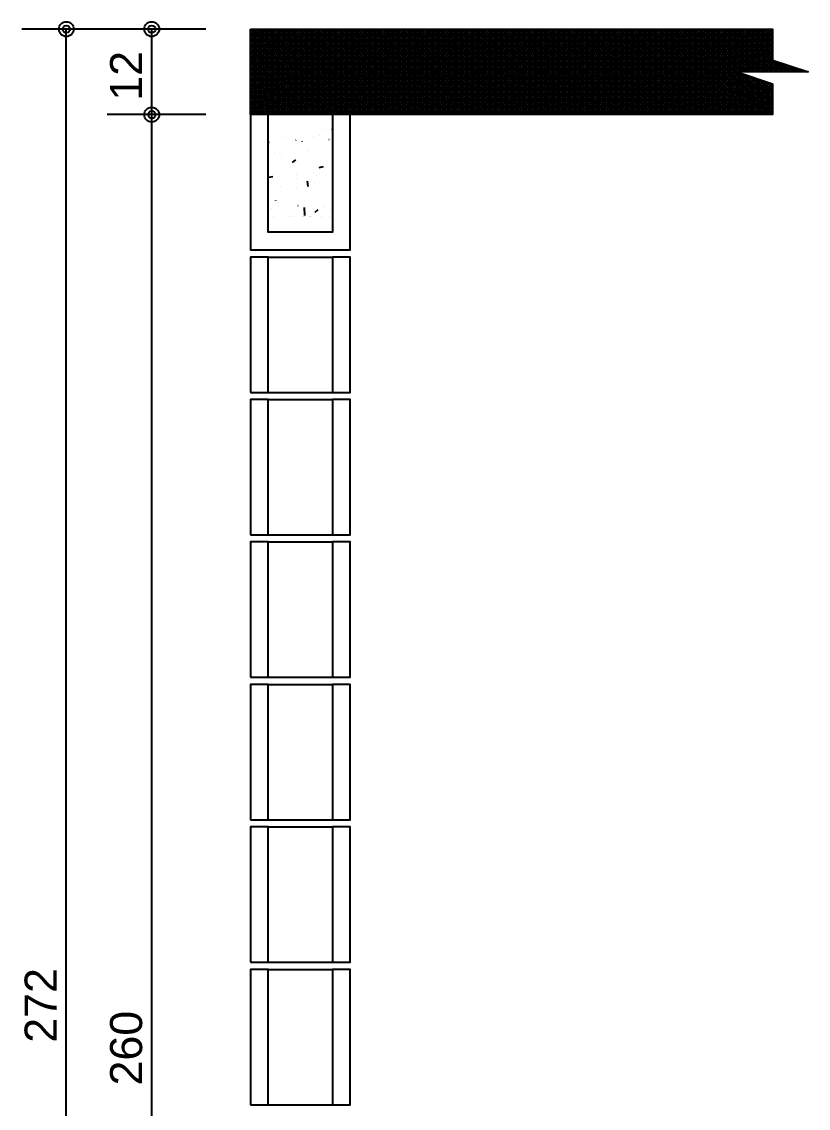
# Model space of a CAD drawing. Extents: x 0 to 119, y 0 to 84.
# Drawn here: x 25.81 to 30.23, y 39.5 to 45.6 of the extents above; entities that cross this region are included whole.
import ezdxf

# ---------------------------------------------------------------- set-up
doc = ezdxf.new("R2010")
doc.units = 0
doc.header["$MEASUREMENT"] = 0
for name, color, linetype in [('10', 252, 'CONTINUOUS'), ('29', 9, 'CONTINUOUS'), ('32', 250, 'CONTINUOUS'), ('6', 178, 'CONTINUOUS')]:
    doc.layers.add(name, color=color, linetype=linetype)
doc.styles.add('TQS_ARIAL', font='arial.ttf')

msp = doc.modelspace()

# ---------------------------------------------------------------- linework, layer by layer
at = {"layer": '10', "color": 252, "linetype": 'Continuous'}
for p, q in [((27.19755, 44.276365), (27.55755, 44.276365)), ((27.19755, 43.516365), (27.55755, 43.516365)), ((27.19755, 43.476365), (27.55755, 43.476365)), ((27.19755, 42.716365), (27.55755, 42.716365)), ((27.19755, 42.676365), (27.55755, 42.676365)), ((27.19755, 41.916365), (27.55755, 41.916365)), ((27.19755, 41.876365), (27.55755, 41.876365)), ((27.19755, 41.116365), (27.55755, 41.116365)), ((27.19755, 41.076365), (27.55755, 41.076365)), ((27.19755, 40.316365), (27.55755, 40.316365)), ((27.19755, 40.276365), (27.55755, 40.276365)), ((27.19755, 39.516365), (27.55755, 39.516365))]:
    msp.add_line(p, q, dxfattribs=at)
for points in [[(27.19755, 45.076365), (27.09755, 45.076365), (27.09755, 44.316365), (27.65755, 44.316365), (27.65755, 45.076365), (27.55755, 45.076365), (27.55755, 44.416365), (27.19755, 44.416365), (27.19755, 45.076365)], [(27.09755, 43.516365), (27.19755, 43.516365), (27.19755, 44.276365), (27.09755, 44.276365), (27.09755, 43.516365)], [(27.55755, 43.516365), (27.65755, 43.516365), (27.65755, 44.276365), (27.55755, 44.276365), (27.55755, 43.516365)], [(27.09755, 42.716365), (27.19755, 42.716365), (27.19755, 43.476365), (27.09755, 43.476365), (27.09755, 42.716365)], [(27.55755, 42.716365), (27.65755, 42.716365), (27.65755, 43.476365), (27.55755, 43.476365), (27.55755, 42.716365)], [(27.09755, 41.916365), (27.19755, 41.916365), (27.19755, 42.676365), (27.09755, 42.676365), (27.09755, 41.916365)], [(27.55755, 41.916365), (27.65755, 41.916365), (27.65755, 42.676365), (27.55755, 42.676365), (27.55755, 41.916365)], [(27.09755, 41.116365), (27.19755, 41.116365), (27.19755, 41.876365), (27.09755, 41.876365), (27.09755, 41.116365)], [(27.55755, 41.116365), (27.65755, 41.116365), (27.65755, 41.876365), (27.55755, 41.876365), (27.55755, 41.116365)], [(27.09755, 40.316365), (27.19755, 40.316365), (27.19755, 41.076365), (27.09755, 41.076365), (27.09755, 40.316365)], [(27.55755, 40.316365), (27.65755, 40.316365), (27.65755, 41.076365), (27.55755, 41.076365), (27.55755, 40.316365)], [(27.09755, 39.516365), (27.19755, 39.516365), (27.19755, 40.276365), (27.09755, 40.276365), (27.09755, 39.516365)], [(27.55755, 39.516365), (27.65755, 39.516365), (27.65755, 40.276365), (27.55755, 40.276365), (27.55755, 39.516365)]]:
    msp.add_lwpolyline(points, dxfattribs=at)
at = {"layer": '29', "color": 9, "linetype": 'Continuous'}
for p, q in [((27.09755, 45.086347), (27.567569, 45.556365)), ((27.09755, 45.100489), (27.553427, 45.556365)), ((27.09755, 45.114631), (27.539285, 45.556365)), ((27.09755, 45.128773), (27.525143, 45.556365)), ((27.09755, 45.142915), (27.511, 45.556365)), ((27.09755, 45.157057), (27.496858, 45.556365)), ((27.09755, 45.171199), (27.482716, 45.556365)), ((27.09755, 45.185342), (27.468574, 45.556365)), ((27.09755, 45.199484), (27.454432, 45.556365)), ((27.09755, 45.213626), (27.44029, 45.556365)), ((27.09755, 45.227768), (27.426148, 45.556365)), ((27.09755, 45.24191), (27.412005, 45.556365)), ((27.09755, 45.256052), (27.397863, 45.556365)), ((27.09755, 45.270194), (27.383721, 45.556365)), ((27.09755, 45.284336), (27.369579, 45.556365)), ((27.09755, 45.298479), (27.355437, 45.556365)), ((27.09755, 45.312621), (27.341295, 45.556365)), ((27.09755, 45.326763), (27.327153, 45.556365)), ((27.09755, 45.340905), (27.313011, 45.556365)), ((27.09755, 45.355047), (27.298868, 45.556365)), ((27.09755, 45.369189), (27.284726, 45.556365)), ((27.09755, 45.383331), (27.270584, 45.556365)), ((27.09755, 45.397474), (27.256442, 45.556365)), ((27.09755, 45.411616), (27.2423, 45.556365)), ((27.09755, 45.425758), (27.228158, 45.556365)), ((27.09755, 45.4399), (27.214016, 45.556365)), ((27.09755, 45.454042), (27.199873, 45.556365)), ((27.09755, 45.468184), (27.185731, 45.556365)), ((27.09755, 45.482326), (27.171589, 45.556365)), ((27.09755, 45.496469), (27.157447, 45.556365)), ((27.09755, 45.510611), (27.143305, 45.556365)), ((27.09755, 45.524753), (27.129163, 45.556365)), ((27.09755, 45.538895), (27.115021, 45.556365)), ((27.09755, 45.553037), (27.100878, 45.556365)), ((27.09755, 45.550601), (27.571785, 45.076365)), ((27.09755, 45.536458), (27.557643, 45.076365)), ((27.09755, 45.522316), (27.543501, 45.076365)), ((27.101711, 45.076365), (27.581711, 45.556365)), ((27.105927, 45.556365), (27.585927, 45.076365)), ((27.115853, 45.076365), (27.595853, 45.556365)), ((27.12007, 45.556365), (27.60007, 45.076365)), ((27.129995, 45.076365), (27.609995, 45.556365)), ((27.134212, 45.556365), (27.614212, 45.076365)), ((27.144137, 45.076365), (27.624137, 45.556365)), ((27.148354, 45.556365), (27.628354, 45.076365)), ((27.15828, 45.076365), (27.63828, 45.556365)), ((27.162496, 45.556365), (27.642496, 45.076365)), ((27.172422, 45.076365), (27.652422, 45.556365)), ((27.176638, 45.556365), (27.656638, 45.076365)), ((27.186564, 45.076365), (27.666564, 45.556365)), ((27.19078, 45.556365), (27.67078, 45.076365)), ((27.200706, 45.076365), (27.680706, 45.556365)), ((27.204922, 45.556365), (27.684922, 45.076365)), ((27.214848, 45.076365), (27.694848, 45.556365)), ((27.219064, 45.556365), (27.699064, 45.076365)), ((27.22899, 45.076365), (27.70899, 45.556365)), ((27.233207, 45.556365), (27.713207, 45.076365)), ((27.243132, 45.076365), (27.723132, 45.556365)), ((27.247349, 45.556365), (27.727349, 45.076365)), ((27.257275, 45.076365), (27.737275, 45.556365)), ((27.261491, 45.556365), (27.741491, 45.076365)), ((27.271417, 45.076365), (27.751417, 45.556365)), ((27.275633, 45.556365), (27.755633, 45.076365)), ((27.285559, 45.076365), (27.765559, 45.556365)), ((27.289775, 45.556365), (27.769775, 45.076365)), ((27.299701, 45.076365), (27.779701, 45.556365)), ((27.303917, 45.556365), (27.783917, 45.076365)), ((27.313843, 45.076365), (27.793843, 45.556365)), ((27.318059, 45.556365), (27.798059, 45.076365)), ((27.327985, 45.076365), (27.807985, 45.556365)), ((27.332202, 45.556365), (27.812202, 45.076365)), ((27.342127, 45.076365), (27.822127, 45.556365)), ((27.346344, 45.556365), (27.826344, 45.076365)), ((27.35627, 45.076365), (27.83627, 45.556365)), ((27.360486, 45.556365), (27.840486, 45.076365)), ((27.370412, 45.076365), (27.850412, 45.556365)), ((27.374628, 45.556365), (27.854628, 45.076365)), ((27.384554, 45.076365), (27.864554, 45.556365)), ((27.38877, 45.556365), (27.86877, 45.076365)), ((27.398696, 45.076365), (27.878696, 45.556365)), ((27.402912, 45.556365), (27.882912, 45.076365)), ((27.412838, 45.076365), (27.892838, 45.556365)), ((27.417054, 45.556365), (27.897054, 45.076365)), ((27.42698, 45.076365), (27.90698, 45.556365)), ((27.431196, 45.556365), (27.911196, 45.076365)), ((27.441122, 45.076365), (27.921122, 45.556365)), ((27.445339, 45.556365), (27.925339, 45.076365)), ((27.455264, 45.076365), (27.935264, 45.556365)), ((27.459481, 45.556365), (27.939481, 45.076365)), ((27.469407, 45.076365), (27.949407, 45.556365)), ((27.473623, 45.556365), (27.953623, 45.076365)), ((27.483549, 45.076365), (27.963549, 45.556365)), ((27.487765, 45.556365), (27.967765, 45.076365)), ((27.497691, 45.076365), (27.977691, 45.556365)), ((27.501907, 45.556365), (27.981907, 45.076365)), ((27.511833, 45.076365), (27.991833, 45.556365)), ((27.516049, 45.556365), (27.996049, 45.076365)), ((27.525975, 45.076365), (28.005975, 45.556365)), ((27.530191, 45.556365), (28.010191, 45.076365)), ((27.540117, 45.076365), (28.020117, 45.556365)), ((27.544334, 45.556365), (28.024334, 45.076365)), ((27.554259, 45.076365), (28.034259, 45.556365)), ((27.558476, 45.556365), (28.038476, 45.076365)), ((27.568402, 45.076365), (28.048402, 45.556365)), ((27.572618, 45.556365), (28.052618, 45.076365)), ((27.582544, 45.076365), (28.062544, 45.556365)), ((27.58676, 45.556365), (28.06676, 45.076365)), ((27.596686, 45.076365), (28.076686, 45.556365)), ((27.600902, 45.556365), (28.080902, 45.076365)), ((27.610828, 45.076365), (28.090828, 45.556365)), ((27.615044, 45.556365), (28.095044, 45.076365)), ((27.62497, 45.076365), (28.10497, 45.556365)), ((27.629186, 45.556365), (28.109186, 45.076365)), ((27.639112, 45.076365), (28.119112, 45.556365)), ((27.643329, 45.556365), (28.123329, 45.076365)), ((27.653254, 45.076365), (28.133254, 45.556365)), ((27.657471, 45.556365), (28.137471, 45.076365)), ((27.667397, 45.076365), (28.147397, 45.556365)), ((27.671613, 45.556365), (28.151613, 45.076365)), ((27.681539, 45.076365), (28.161539, 45.556365)), ((27.685755, 45.556365), (28.165755, 45.076365)), ((27.695681, 45.076365), (28.175681, 45.556365)), ((27.699897, 45.556365), (28.179897, 45.076365)), ((27.709823, 45.076365), (28.189823, 45.556365)), ((27.714039, 45.556365), (28.194039, 45.076365)), ((27.723965, 45.076365), (28.203965, 45.556365)), ((27.728181, 45.556365), (28.208181, 45.076365)), ((27.738107, 45.076365), (28.218107, 45.556365)), ((27.742323, 45.556365), (28.222323, 45.076365)), ((27.752249, 45.076365), (28.232249, 45.556365)), ((27.756466, 45.556365), (28.236466, 45.076365)), ((27.766391, 45.076365), (28.246391, 45.556365)), ((27.770608, 45.556365), (28.250608, 45.076365)), ((27.780534, 45.076365), (28.260534, 45.556365)), ((27.78475, 45.556365), (28.26475, 45.076365)), ((27.794676, 45.076365), (28.274676, 45.556365)), ((27.798892, 45.556365), (28.278892, 45.076365)), ((27.808818, 45.076365), (28.288818, 45.556365)), ((27.813034, 45.556365), (28.293034, 45.076365)), ((27.82296, 45.076365), (28.30296, 45.556365)), ((27.827176, 45.556365), (28.307176, 45.076365)), ((27.837102, 45.076365), (28.317102, 45.556365)), ((27.841318, 45.556365), (28.321318, 45.076365)), ((27.851244, 45.076365), (28.331244, 45.556365)), ((27.855461, 45.556365), (28.335461, 45.076365)), ((27.865386, 45.076365), (28.345386, 45.556365)), ((27.869603, 45.556365), (28.349603, 45.076365)), ((27.879529, 45.076365), (28.359529, 45.556365)), ((27.883745, 45.556365), (28.363745, 45.076365)), ((27.893671, 45.076365), (28.373671, 45.556365)), ((27.897887, 45.556365), (28.377887, 45.076365)), ((27.907813, 45.076365), (28.387813, 45.556365)), ((27.912029, 45.556365), (28.392029, 45.076365)), ((27.921955, 45.076365), (28.401955, 45.556365)), ((27.926171, 45.556365), (28.406171, 45.076365)), ((27.936097, 45.076365), (28.416097, 45.556365)), ((27.940313, 45.556365), (28.420313, 45.076365)), ((27.950239, 45.076365), (28.430239, 45.556365)), ((27.954456, 45.556365), (28.434456, 45.076365)), ((27.964381, 45.076365), (28.444381, 45.556365)), ((27.968598, 45.556365), (28.448598, 45.076365)), ((27.978523, 45.076365), (28.458523, 45.556365)), ((27.98274, 45.556365), (28.46274, 45.076365)), ((27.992666, 45.076365), (28.472666, 45.556365)), ((27.996882, 45.556365), (28.476882, 45.076365)), ((28.006808, 45.076365), (28.486808, 45.556365)), ((28.011024, 45.556365), (28.491024, 45.076365)), ((28.02095, 45.076365), (28.50095, 45.556365)), ((28.025166, 45.556365), (28.505166, 45.076365)), ((28.035092, 45.076365), (28.515092, 45.556365)), ((28.039308, 45.556365), (28.519308, 45.076365)), ((28.049234, 45.076365), (28.529234, 45.556365)), ((28.05345, 45.556365), (28.53345, 45.076365)), ((28.063376, 45.076365), (28.543376, 45.556365)), ((28.067593, 45.556365), (28.547593, 45.076365)), ((28.077518, 45.076365), (28.557518, 45.556365)), ((28.081735, 45.556365), (28.561735, 45.076365)), ((28.091661, 45.076365), (28.571661, 45.556365)), ((28.095877, 45.556365), (28.575877, 45.076365)), ((28.105803, 45.076365), (28.585803, 45.556365)), ((28.110019, 45.556365), (28.590019, 45.076365)), ((28.119945, 45.076365), (28.599945, 45.556365)), ((28.124161, 45.556365), (28.604161, 45.076365)), ((28.134087, 45.076365), (28.614087, 45.556365)), ((28.138303, 45.556365), (28.618303, 45.076365)), ((28.148229, 45.076365), (28.628229, 45.556365)), ((28.152445, 45.556365), (28.632445, 45.076365)), ((28.162371, 45.076365), (28.642371, 45.556365)), ((28.166588, 45.556365), (28.646588, 45.076365)), ((28.176513, 45.076365), (28.656513, 45.556365)), ((28.18073, 45.556365), (28.66073, 45.076365)), ((28.190656, 45.076365), (28.670656, 45.556365)), ((28.194872, 45.556365), (28.674872, 45.076365)), ((28.204798, 45.076365), (28.684798, 45.556365)), ((28.209014, 45.556365), (28.689014, 45.076365)), ((28.21894, 45.076365), (28.69894, 45.556365)), ((28.223156, 45.556365), (28.703156, 45.076365)), ((28.233082, 45.076365), (28.713082, 45.556365)), ((28.237298, 45.556365), (28.717298, 45.076365)), ((28.247224, 45.076365), (28.727224, 45.556365)), ((28.25144, 45.556365), (28.73144, 45.076365)), ((28.261366, 45.076365), (28.741366, 45.556365)), ((28.265582, 45.556365), (28.745582, 45.076365)), ((28.275508, 45.076365), (28.755508, 45.556365)), ((28.279725, 45.556365), (28.759725, 45.076365)), ((28.28965, 45.076365), (28.76965, 45.556365)), ((28.293867, 45.556365), (28.773867, 45.076365)), ((28.303793, 45.076365), (28.783793, 45.556365)), ((28.308009, 45.556365), (28.788009, 45.076365)), ((28.317935, 45.076365), (28.797935, 45.556365)), ((28.322151, 45.556365), (28.802151, 45.076365)), ((28.332077, 45.076365), (28.812077, 45.556365)), ((28.336293, 45.556365), (28.816293, 45.076365)), ((28.346219, 45.076365), (28.826219, 45.556365)), ((28.350435, 45.556365), (28.830435, 45.076365)), ((28.360361, 45.076365), (28.840361, 45.556365)), ((28.364577, 45.556365), (28.844577, 45.076365)), ((28.374503, 45.076365), (28.854503, 45.556365)), ((28.37872, 45.556365), (28.85872, 45.076365)), ((28.388645, 45.076365), (28.868645, 45.556365)), ((28.392862, 45.556365), (28.872862, 45.076365)), ((28.402788, 45.076365), (28.882788, 45.556365)), ((28.407004, 45.556365), (28.887004, 45.076365)), ((28.41693, 45.076365), (28.89693, 45.556365)), ((28.421146, 45.556365), (28.901146, 45.076365)), ((28.431072, 45.076365), (28.911072, 45.556365)), ((28.435288, 45.556365), (28.915288, 45.076365)), ((28.445214, 45.076365), (28.925214, 45.556365)), ((28.44943, 45.556365), (28.92943, 45.076365)), ((28.459356, 45.076365), (28.939356, 45.556365)), ((28.463572, 45.556365), (28.943572, 45.076365)), ((28.473498, 45.076365), (28.953498, 45.556365)), ((28.477715, 45.556365), (28.957715, 45.076365)), ((28.48764, 45.076365), (28.96764, 45.556365)), ((28.491857, 45.556365), (28.971857, 45.076365)), ((28.501783, 45.076365), (28.981783, 45.556365)), ((28.505999, 45.556365), (28.985999, 45.076365)), ((28.515925, 45.076365), (28.995925, 45.556365)), ((28.520141, 45.556365), (29.000141, 45.076365)), ((28.530067, 45.076365), (29.010067, 45.556365)), ((28.534283, 45.556365), (29.014283, 45.076365)), ((28.544209, 45.076365), (29.024209, 45.556365)), ((28.548425, 45.556365), (29.028425, 45.076365)), ((28.558351, 45.076365), (29.038351, 45.556365)), ((28.562567, 45.556365), (29.042567, 45.076365)), ((28.572493, 45.076365), (29.052493, 45.556365)), ((28.576709, 45.556365), (29.056709, 45.076365)), ((28.586635, 45.076365), (29.066635, 45.556365)), ((28.590852, 45.556365), (29.070852, 45.076365)), ((28.600777, 45.076365), (29.080777, 45.556365)), ((28.604994, 45.556365), (29.084994, 45.076365)), ((28.61492, 45.076365), (29.09492, 45.556365)), ((28.619136, 45.556365), (29.099136, 45.076365)), ((28.629062, 45.076365), (29.109062, 45.556365)), ((28.633278, 45.556365), (29.113278, 45.076365)), ((28.643204, 45.076365), (29.123204, 45.556365)), ((28.64742, 45.556365), (29.12742, 45.076365)), ((28.657346, 45.076365), (29.137346, 45.556365)), ((28.661562, 45.556365), (29.141562, 45.076365)), ((28.671488, 45.076365), (29.151488, 45.556365)), ((28.675704, 45.556365), (29.155704, 45.076365)), ((28.68563, 45.076365), (29.16563, 45.556365)), ((28.689847, 45.556365), (29.169847, 45.076365)), ((28.699772, 45.076365), (29.179772, 45.556365)), ((28.703989, 45.556365), (29.183989, 45.076365)), ((28.713915, 45.076365), (29.193915, 45.556365)), ((28.718131, 45.556365), (29.198131, 45.076365)), ((28.728057, 45.076365), (29.208057, 45.556365)), ((28.732273, 45.556365), (29.212273, 45.076365)), ((28.742199, 45.076365), (29.222199, 45.556365)), ((28.746415, 45.556365), (29.226415, 45.076365)), ((28.756341, 45.076365), (29.236341, 45.556365)), ((28.760557, 45.556365), (29.240557, 45.076365)), ((28.770483, 45.076365), (29.250483, 45.556365)), ((28.774699, 45.556365), (29.254699, 45.076365)), ((28.784625, 45.076365), (29.264625, 45.556365)), ((28.788842, 45.556365), (29.268842, 45.076365)), ((28.798767, 45.076365), (29.278767, 45.556365)), ((28.802984, 45.556365), (29.282984, 45.076365)), ((28.81291, 45.076365), (29.29291, 45.556365)), ((28.817126, 45.556365), (29.297126, 45.076365)), ((28.827052, 45.076365), (29.307052, 45.556365)), ((28.831268, 45.556365), (29.311268, 45.076365)), ((28.841194, 45.076365), (29.321194, 45.556365)), ((28.84541, 45.556365), (29.32541, 45.076365)), ((28.855336, 45.076365), (29.335336, 45.556365)), ((28.859552, 45.556365), (29.339552, 45.076365)), ((28.869478, 45.076365), (29.349478, 45.556365)), ((28.873694, 45.556365), (29.353694, 45.076365)), ((28.88362, 45.076365), (29.36362, 45.556365)), ((28.887836, 45.556365), (29.367836, 45.076365)), ((28.897762, 45.076365), (29.377762, 45.556365)), ((28.901979, 45.556365), (29.381979, 45.076365)), ((28.911904, 45.076365), (29.391904, 45.556365)), ((28.916121, 45.556365), (29.396121, 45.076365)), ((28.926047, 45.076365), (29.406047, 45.556365)), ((28.930263, 45.556365), (29.410263, 45.076365)), ((28.940189, 45.076365), (29.420189, 45.556365)), ((28.944405, 45.556365), (29.424405, 45.076365)), ((28.954331, 45.076365), (29.434331, 45.556365)), ((28.958547, 45.556365), (29.438547, 45.076365)), ((28.968473, 45.076365), (29.448473, 45.556365)), ((28.972689, 45.556365), (29.452689, 45.076365)), ((28.982615, 45.076365), (29.462615, 45.556365)), ((28.986831, 45.556365), (29.466831, 45.076365)), ((28.996757, 45.076365), (29.476757, 45.556365)), ((29.000974, 45.556365), (29.480974, 45.076365)), ((29.010899, 45.076365), (29.490899, 45.556365)), ((29.015116, 45.556365), (29.495116, 45.076365)), ((29.025042, 45.076365), (29.505042, 45.556365)), ((29.029258, 45.556365), (29.509258, 45.076365)), ((29.039184, 45.076365), (29.519184, 45.556365)), ((29.0434, 45.556365), (29.5234, 45.076365)), ((29.053326, 45.076365), (29.533326, 45.556365)), ((29.057542, 45.556365), (29.537542, 45.076365)), ((29.067468, 45.076365), (29.547468, 45.556365)), ((29.071684, 45.556365), (29.551684, 45.076365)), ((29.08161, 45.076365), (29.56161, 45.556365)), ((29.085826, 45.556365), (29.565826, 45.076365)), ((29.095752, 45.076365), (29.575752, 45.556365)), ((29.099968, 45.556365), (29.579968, 45.076365)), ((29.109894, 45.076365), (29.589894, 45.556365)), ((29.114111, 45.556365), (29.594111, 45.076365)), ((29.124036, 45.076365), (29.604036, 45.556365)), ((29.128253, 45.556365), (29.608253, 45.076365)), ((29.138179, 45.076365), (29.618179, 45.556365)), ((29.142395, 45.556365), (29.622395, 45.076365)), ((29.152321, 45.076365), (29.632321, 45.556365)), ((29.156537, 45.556365), (29.636537, 45.076365)), ((29.166463, 45.076365), (29.646463, 45.556365)), ((29.170679, 45.556365), (29.650679, 45.076365)), ((29.180605, 45.076365), (29.660605, 45.556365)), ((29.184821, 45.556365), (29.664821, 45.076365)), ((29.194747, 45.076365), (29.674747, 45.556365)), ((29.198963, 45.556365), (29.678963, 45.076365)), ((29.208889, 45.076365), (29.688889, 45.556365)), ((29.213106, 45.556365), (29.693106, 45.076365)), ((29.223031, 45.076365), (29.703031, 45.556365)), ((29.227248, 45.556365), (29.707248, 45.076365)), ((29.237174, 45.076365), (29.717174, 45.556365)), ((29.24139, 45.556365), (29.72139, 45.076365)), ((29.251316, 45.076365), (29.731316, 45.556365)), ((29.255532, 45.556365), (29.735532, 45.076365)), ((29.265458, 45.076365), (29.745458, 45.556365)), ((29.269674, 45.556365), (29.749674, 45.076365)), ((29.2796, 45.076365), (29.7596, 45.556365)), ((29.283816, 45.556365), (29.763816, 45.076365)), ((29.293742, 45.076365), (29.773742, 45.556365)), ((29.297958, 45.556365), (29.777958, 45.076365)), ((29.307884, 45.076365), (29.787884, 45.556365)), ((29.312101, 45.556365), (29.792101, 45.076365)), ((29.322026, 45.076365), (29.802026, 45.556365)), ((29.326243, 45.556365), (29.806243, 45.076365)), ((29.336169, 45.076365), (29.816169, 45.556365)), ((29.340385, 45.556365), (29.820385, 45.076365)), ((29.350311, 45.076365), (29.830311, 45.556365)), ((29.354527, 45.556365), (29.834527, 45.076365)), ((29.364453, 45.076365), (29.844453, 45.556365)), ((29.368669, 45.556365), (29.848669, 45.076365)), ((29.378595, 45.076365), (29.858595, 45.556365)), ((29.382811, 45.556365), (29.862811, 45.076365)), ((29.392737, 45.076365), (29.872737, 45.556365)), ((29.396953, 45.556365), (29.876953, 45.076365)), ((29.406879, 45.076365), (29.886879, 45.556365)), ((29.411095, 45.556365), (29.891095, 45.076365)), ((29.421021, 45.076365), (29.901021, 45.556365)), ((29.425238, 45.556365), (29.905238, 45.076365)), ((29.435163, 45.076365), (29.915163, 45.556365)), ((29.43938, 45.556365), (29.91938, 45.076365)), ((29.449306, 45.076365), (29.929306, 45.556365)), ((29.453522, 45.556365), (29.933522, 45.076365)), ((29.463448, 45.076365), (29.943448, 45.556365)), ((29.467664, 45.556365), (29.947664, 45.076365)), ((29.47759, 45.076365), (29.95759, 45.556365)), ((29.481806, 45.556365), (29.961806, 45.076365)), ((29.491732, 45.076365), (29.971732, 45.556365)), ((29.495948, 45.556365), (29.975948, 45.076365)), ((29.505874, 45.076365), (29.985874, 45.556365)), ((29.51009, 45.556365), (29.99009, 45.076365)), ((29.520016, 45.076365), (30.000016, 45.556365)), ((29.524233, 45.556365), (30.004233, 45.076365)), ((29.534158, 45.076365), (30.014158, 45.556365)), ((29.538375, 45.556365), (30.018375, 45.076365)), ((29.548301, 45.076365), (30.027886, 45.556365)), ((29.552517, 45.556365), (30.027886, 45.080997)), ((29.562443, 45.076365), (30.027886, 45.541808)), ((29.566659, 45.556365), (30.027886, 45.095139)), ((29.576585, 45.076365), (30.027886, 45.527666)), ((29.580801, 45.556365), (30.027886, 45.109281)), ((29.594943, 45.556365), (29.834943, 45.316365)), ((29.609085, 45.556365), (29.849085, 45.316365)), ((29.623228, 45.556365), (29.863228, 45.316365)), ((29.63737, 45.556365), (29.87737, 45.316365)), ((29.651512, 45.556365), (29.891512, 45.316365)), ((29.665654, 45.556365), (29.905654, 45.316365)), ((29.679796, 45.556365), (29.919796, 45.316365)), ((29.693938, 45.556365), (29.933938, 45.316365)), ((29.70808, 45.556365), (29.94808, 45.316365)), ((29.722222, 45.556365), (29.962222, 45.316365)), ((29.736365, 45.556365), (29.976365, 45.316365)), ((29.750507, 45.556365), (29.990507, 45.316365)), ((29.764649, 45.556365), (30.004649, 45.316365)), ((29.778791, 45.556365), (30.018791, 45.316365)), ((29.792933, 45.556365), (30.032933, 45.316365)), ((29.807075, 45.556365), (30.047075, 45.316365)), ((29.821217, 45.556365), (30.061217, 45.316365)), ((29.83536, 45.556365), (30.07536, 45.316365)), ((29.849502, 45.556365), (30.089502, 45.316365)), ((29.863644, 45.556365), (30.027886, 45.392124)), ((29.877786, 45.556365), (30.027886, 45.406266)), ((29.891928, 45.556365), (30.027886, 45.420408)), ((29.90607, 45.556365), (30.027886, 45.43455)), ((29.920212, 45.556365), (30.027886, 45.448692)), ((29.934354, 45.556365), (30.027886, 45.462834)), ((29.948497, 45.556365), (30.027886, 45.476976)), ((29.962639, 45.556365), (30.027886, 45.491119)), ((29.976781, 45.556365), (30.027886, 45.505261)), ((29.990923, 45.556365), (30.027886, 45.519403)), ((30.005065, 45.556365), (30.027886, 45.533545)), ((30.019207, 45.556365), (30.027886, 45.547687)), ((27.09755, 45.508174), (27.529359, 45.076365)), ((27.09755, 45.494032), (27.515217, 45.076365)), ((27.09755, 45.47989), (27.501075, 45.076365)), ((27.09755, 45.465748), (27.486932, 45.076365)), ((29.830727, 45.316365), (30.027886, 45.513524)), ((29.844869, 45.316365), (30.027886, 45.499382)), ((29.859011, 45.316365), (30.027886, 45.48524)), ((29.873153, 45.316365), (30.027886, 45.471098)), ((27.09755, 45.451606), (27.47279, 45.076365)), ((27.09755, 45.437464), (27.458648, 45.076365)), ((27.09755, 45.423321), (27.444506, 45.076365)), ((27.09755, 45.409179), (27.430364, 45.076365)), ((29.887296, 45.316365), (30.027886, 45.456956)), ((29.901438, 45.316365), (30.027886, 45.442813)), ((29.91558, 45.316365), (30.027886, 45.428671)), ((29.929722, 45.316365), (30.027886, 45.414529)), ((29.943864, 45.316365), (30.027886, 45.400387)), ((27.09755, 45.395037), (27.416222, 45.076365)), ((27.09755, 45.380895), (27.40208, 45.076365)), ((27.09755, 45.366753), (27.387937, 45.076365)), ((27.09755, 45.352611), (27.373795, 45.076365)), ((27.09755, 45.338469), (27.359653, 45.076365)), ((29.958006, 45.316365), (30.027886, 45.386245)), ((29.972148, 45.316365), (30.036082, 45.3803)), ((29.98629, 45.316365), (30.046689, 45.376764)), ((30.000433, 45.316365), (30.057296, 45.373229)), ((30.014575, 45.316365), (30.067902, 45.369693)), ((30.028717, 45.316365), (30.078509, 45.366158)), ((30.041523, 45.378486), (30.103644, 45.316365)), ((30.042859, 45.316365), (30.089116, 45.362622)), ((30.057001, 45.316365), (30.099722, 45.359086)), ((30.062736, 45.371415), (30.117786, 45.316365)), ((30.071143, 45.316365), (30.110329, 45.355551)), ((30.08395, 45.364344), (30.131928, 45.316365)), ((30.085285, 45.316365), (30.120935, 45.352015)), ((30.099428, 45.316365), (30.131542, 45.34848)), ((30.105163, 45.357273), (30.14607, 45.316365)), ((30.11357, 45.316365), (30.142149, 45.344944)), ((30.126376, 45.350202), (30.160212, 45.316365)), ((30.127712, 45.316365), (30.152755, 45.341409)), ((30.141854, 45.316365), (30.163362, 45.337873)), ((30.147589, 45.343131), (30.174354, 45.316365)), ((30.168802, 45.33606), (30.188497, 45.316365)), ((27.09755, 45.324326), (27.345511, 45.076365)), ((27.09755, 45.310184), (27.331369, 45.076365)), ((27.09755, 45.296042), (27.317227, 45.076365)), ((27.09755, 45.2819), (27.303085, 45.076365)), ((29.590727, 45.076365), (29.830017, 45.315655)), ((29.604869, 45.076365), (29.840623, 45.31212)), ((29.619011, 45.076365), (29.85123, 45.308584)), ((29.633153, 45.076365), (29.861836, 45.305049)), ((29.647296, 45.076365), (29.872443, 45.301513)), ((29.661438, 45.076365), (29.88305, 45.297977)), ((29.67558, 45.076365), (29.893656, 45.294442)), ((29.689722, 45.076365), (29.904263, 45.290906)), ((29.703864, 45.076365), (29.914869, 45.287371)), ((29.718006, 45.076365), (29.925476, 45.283835)), ((29.732148, 45.076365), (29.936083, 45.2803)), ((29.74629, 45.076365), (29.946689, 45.276764)), ((29.838472, 45.312837), (30.027886, 45.123423)), ((29.859685, 45.305766), (30.027886, 45.137565)), ((29.880899, 45.298694), (30.027886, 45.151707)), ((29.902112, 45.291623), (30.027886, 45.16585)), ((29.923325, 45.284552), (30.027886, 45.179992)), ((29.944538, 45.277481), (30.027886, 45.194134)), ((30.155996, 45.316365), (30.173968, 45.334338)), ((30.170138, 45.316365), (30.184575, 45.330802)), ((30.18428, 45.316365), (30.195182, 45.327267)), ((30.190015, 45.328989), (30.202639, 45.316365)), ((30.198422, 45.316365), (30.205788, 45.323731)), ((30.211229, 45.321918), (30.216781, 45.316365)), ((30.212565, 45.316365), (30.216395, 45.320196)), ((27.09755, 45.267758), (27.288943, 45.076365)), ((27.09755, 45.253616), (27.2748, 45.076365)), ((27.09755, 45.239474), (27.260658, 45.076365)), ((27.09755, 45.225332), (27.246516, 45.076365)), ((29.760433, 45.076365), (29.957296, 45.273229)), ((29.774575, 45.076365), (29.967902, 45.269693)), ((29.788717, 45.076365), (29.978509, 45.266158)), ((29.802859, 45.076365), (29.989116, 45.262622)), ((29.817001, 45.076365), (29.999722, 45.259087)), ((29.831143, 45.076365), (30.010329, 45.255551)), ((29.845285, 45.076365), (30.020935, 45.252015)), ((29.859428, 45.076365), (30.027886, 45.244824)), ((29.87357, 45.076365), (30.027886, 45.230681)), ((29.887712, 45.076365), (30.027886, 45.216539)), ((29.965751, 45.27041), (30.027886, 45.208276)), ((29.986965, 45.263339), (30.027886, 45.222418)), ((30.008178, 45.256268), (30.027886, 45.23656)), ((27.09755, 45.211189), (27.232374, 45.076365)), ((27.09755, 45.197047), (27.218232, 45.076365)), ((27.09755, 45.182905), (27.20409, 45.076365)), ((27.09755, 45.168763), (27.189948, 45.076365)), ((27.09755, 45.154621), (27.175805, 45.076365)), ((29.901854, 45.076365), (30.027886, 45.202397)), ((29.915996, 45.076365), (30.027886, 45.188255)), ((29.930138, 45.076365), (30.027886, 45.174113)), ((29.94428, 45.076365), (30.027886, 45.159971)), ((27.09755, 45.140479), (27.161663, 45.076365)), ((27.09755, 45.126337), (27.147521, 45.076365)), ((27.09755, 45.112194), (27.133379, 45.076365)), ((27.09755, 45.098052), (27.119237, 45.076365)), ((29.958422, 45.076365), (30.027886, 45.145829)), ((29.972565, 45.076365), (30.027886, 45.131686)), ((29.986707, 45.076365), (30.027886, 45.117544)), ((30.000849, 45.076365), (30.027886, 45.103402)), ((27.09755, 45.08391), (27.105095, 45.076365)), ((30.014991, 45.076365), (30.027886, 45.08926)), ((27.499798, 44.995082), (27.49985, 44.995479)), ((27.553294, 44.991906), (27.5582, 44.996023)), ((27.1982, 44.921181), (27.1982, 44.921181)), ((27.1982, 44.921181), (27.1982, 44.921181)), ((27.1982, 44.921181), (27.1982, 44.921181)), ((27.1982, 44.908936), (27.1982, 44.908936)), ((27.201098, 44.921307), (27.201498, 44.921325)), ((27.294993, 44.945178), (27.295236, 44.945495)), ((27.330975, 44.926978), (27.331374, 44.926995)), ((27.352525, 44.933825), (27.352915, 44.933911)), ((27.386912, 44.924291), (27.386964, 44.924688)), ((27.450154, 44.955469), (27.450545, 44.955555)), ((27.484235, 44.957425), (27.484478, 44.957743)), ((27.537977, 44.936016), (27.538377, 44.936033)), ((27.1982, 44.899612), (27.1982, 44.899612)), ((27.1982, 44.899612), (27.1982, 44.899612)), ((27.1982, 44.899612), (27.1982, 44.899612)), ((27.233508, 44.865049), (27.233751, 44.865366)), ((27.274026, 44.8535), (27.274079, 44.853897)), ((27.42275, 44.877297), (27.422993, 44.877614)), ((27.556262, 44.869272), (27.556653, 44.869358)), ((27.1982, 44.819036), (27.1982, 44.819036)), ((27.1982, 44.819036), (27.1982, 44.819036)), ((27.1982, 44.789891), (27.1982, 44.789891)), ((27.1982, 44.789891), (27.1982, 44.789891)), ((27.1982, 44.789891), (27.1982, 44.789891)), ((27.332674, 44.806784), (27.351059, 44.822211)), ((27.1982, 44.733883), (27.1982, 44.733883)), ((27.1982, 44.733883), (27.1982, 44.733883)), ((27.1982, 44.733883), (27.1982, 44.733883)), ((27.200123, 44.724925), (27.223682, 44.729505)), ((27.354058, 44.740688), (27.354458, 44.740705)), ((27.465757, 44.736514), (27.465809, 44.73691)), ((27.482831, 44.779878), (27.50639, 44.784458)), ((27.483935, 44.746358), (27.484334, 44.746376)), ((27.1982, 44.724552), (27.1982, 44.724552)), ((27.1982, 44.693947), (27.1982, 44.693947)), ((27.1982, 44.68017), (27.1982, 44.68017)), ((27.1982, 44.68017), (27.1982, 44.68017)), ((27.267637, 44.67515), (27.267881, 44.675468)), ((27.352871, 44.665723), (27.352923, 44.666119)), ((27.355813, 44.715112), (27.356203, 44.715199)), ((27.420759, 44.67238), (27.418144, 44.702266)), ((27.45688, 44.687398), (27.457123, 44.687715)), ((27.1982, 44.584658), (27.1982, 44.584658)), ((27.1982, 44.57045), (27.1982, 44.57045)), ((27.1982, 44.546584), (27.1982, 44.546584)), ((27.1982, 44.546584), (27.1982, 44.546584)), ((27.213298, 44.547244), (27.213698, 44.547261)), ((27.239985, 44.594931), (27.240037, 44.595328)), ((27.254946, 44.58303), (27.255336, 44.583116)), ((27.363861, 44.566173), (27.364104, 44.566491)), ((27.402046, 44.509994), (27.401116, 44.554984)), ((27.459786, 44.528486), (27.478171, 44.543913)), ((27.507019, 44.560068), (27.507418, 44.560085)), ((27.544053, 44.544572), (27.544105, 44.544968)), ((27.553103, 44.578421), (27.553346, 44.578738)), ((27.227876, 44.502953), (27.227876, 44.502953)), ((27.227876, 44.502953), (27.227876, 44.502953)), ((27.227876, 44.502953), (27.227876, 44.502953)), ((27.31535, 44.502953), (27.31535, 44.502953)), ((27.31535, 44.502953), (27.31535, 44.502953)), ((27.31535, 44.502953), (27.31535, 44.502953)), ((27.331442, 44.502953), (27.331442, 44.502953)), ((27.331442, 44.502953), (27.331442, 44.502953)), ((27.331442, 44.502953), (27.331442, 44.502953)), ((27.388662, 44.502953), (27.388662, 44.502953)), ((27.39242, 44.502953), (27.39242, 44.502953)), ((27.402192, 44.502953), (27.402192, 44.502953)), ((27.429357, 44.502953), (27.429357, 44.502953)), ((27.435008, 44.502953), (27.435008, 44.502953)), ((27.435008, 44.502953), (27.435008, 44.502953)), ((27.435008, 44.502953), (27.435008, 44.502953)), ((27.435582, 44.502953), (27.435582, 44.502953)), ((27.458683, 44.518476), (27.459074, 44.518563)), ((27.495194, 44.502953), (27.495194, 44.502953)), ((27.495194, 44.502953), (27.495194, 44.502953)), ((27.495194, 44.502953), (27.495194, 44.502953)), ((27.538574, 44.502953), (27.538574, 44.502953)), ((27.538574, 44.502953), (27.538574, 44.502953))]:
    msp.add_line(p, q, dxfattribs=at)
msp.add_lwpolyline([(27.09755, 45.556365), (30.027886, 45.556365), (30.027886, 45.383032), (30.227886, 45.316365), (29.827886, 45.316365), (30.027886, 45.249699), (30.027886, 45.076365), (27.09755, 45.076365), (27.09755, 45.556365)], dxfattribs=at)
at = {"layer": '32', "color": 250, "linetype": 'Continuous'}
for p, q in [((26.84755, 45.556365), (25.813574, 45.556365)), ((26.063574, 34.676365), (26.063574, 45.556365)), ((26.84755, 45.556365), (26.293239, 45.556365)), ((26.543239, 45.076365), (26.543239, 45.556365)), ((27.09755, 45.556365), (27.09755, 45.556365)), ((27.09755, 45.556365), (27.09755, 45.556365)), ((27.09755, 45.556365), (27.09755, 45.556365)), ((27.09755, 45.556365), (27.09755, 45.556365)), ((26.84755, 45.076365), (26.293239, 45.076365)), ((26.84755, 45.076365), (26.293239, 45.076365)), ((26.543239, 34.676365), (26.543239, 45.076365)), ((27.09755, 45.076365), (27.09755, 45.076365)), ((27.09755, 45.076365), (27.09755, 45.076365))]:
    msp.add_line(p, q, dxfattribs=at)
for centre, radius in [((26.063574, 45.556365), 0.041625), ((26.543239, 45.556365), 0.041625), ((26.063574, 45.556365), 0.02075), ((26.543239, 45.556365), 0.02075), ((26.543239, 45.076365), 0.041625), ((26.543239, 45.076365), 0.041625), ((26.543239, 45.076365), 0.02075), ((26.543239, 45.076365), 0.02075)]:
    msp.add_circle(centre, radius, dxfattribs=at)
at = {"layer": '6', "color": 178, "linetype": 'Continuous'}
msp.add_lwpolyline([(27.09755, 45.556365), (30.027886, 45.556365), (30.027886, 45.383032), (30.227886, 45.316365), (29.827886, 45.316365), (30.027886, 45.249699), (30.027886, 45.076365), (27.09755, 45.076365), (27.09755, 45.556365)], dxfattribs=at)

# ---------------------------------------------------------------- texts
at = {"layer": '32', "color": 250, "linetype": 'Continuous', "style": 'TQS_ARIAL'}
for s, p in [('12', (26.489239, 45.154365)), ('272', (26.009574, 39.864365)), ('260', (26.489239, 39.624365))]:
    msp.add_text(s, height=0.18, rotation=90, dxfattribs=at).set_placement(p)

doc.saveas('drawing.dxf')
